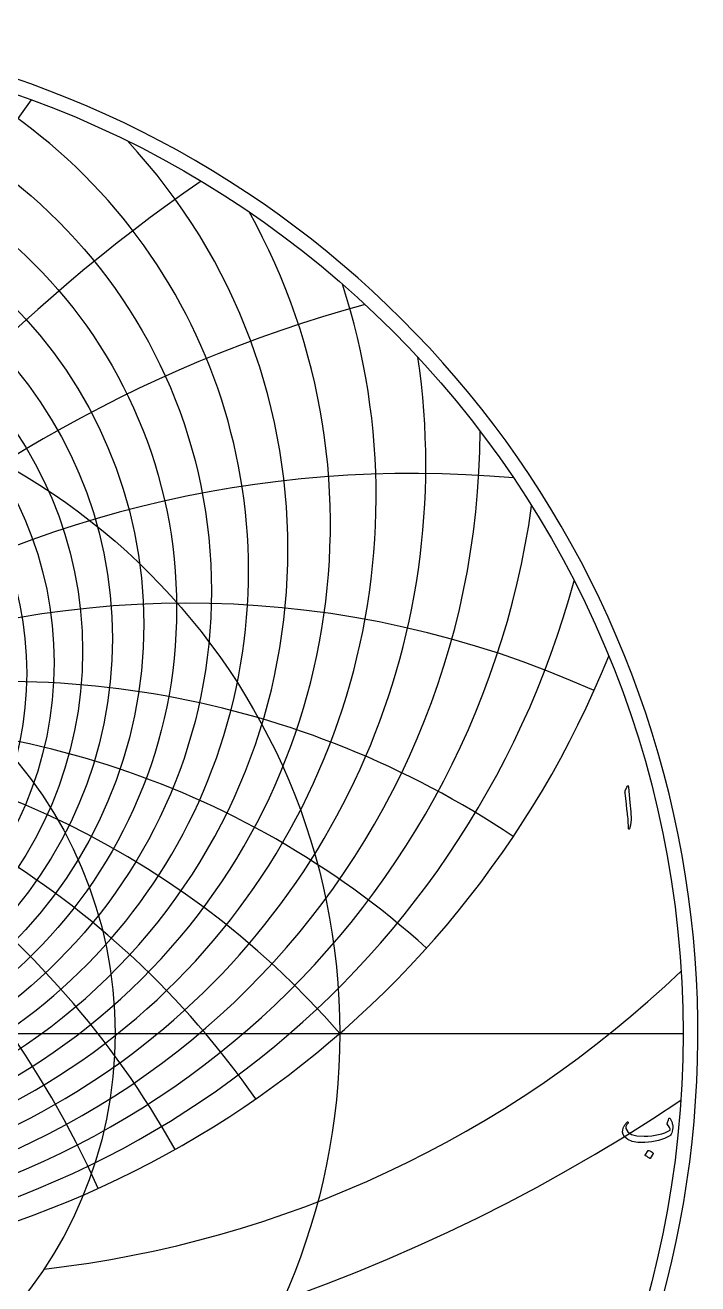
# Model space of a CAD drawing. Header units: millimetres. Extents: x -84 to 84, y -84 to 86.
# Drawn here: x 27.8 to 83.6, y -20.7 to 83.5 of the extents above; entities that cross this region are included whole.
import ezdxf

# ---------------------------------------------------------------- set-up
doc = ezdxf.new("R2010")
doc.units = ezdxf.units.MM
for name, color, linetype in [('CUT_OUTER', 1, 'Continuous'), ('ENGRAVE', 7, 'Continuous'), ('ENGRAVE_FINE', 8, 'Continuous'), ('TEXT', 5, 'Continuous')]:
    doc.layers.add(name, color=color, linetype=linetype)

msp = doc.modelspace()

# ---------------------------------------------------------------- linework, layer by layer
at = {"layer": 'CUT_OUTER'}
msp.add_arc((-0.0002, -0.0002), 83.5724, 151.523247, 87.803747, dxfattribs=at)
at = {"layer": 'ENGRAVE'}
msp.add_lwpolyline([(-82.35, 0), (82.35, 0)], dxfattribs=at)
for centre, radius in [((0, 0), 82.35), ((0, 35.1911), 40.3816), ((0, 29.8445), 27.962), ((0, 0), 53.9054), ((0, 0), 35.2859)]:
    msp.add_circle(centre, radius, dxfattribs=at)
for centre, radius, start, end in [((0, 44.4682), 56.9132, 161.989839, 18.010161), ((0, 62.0111), 82.1655, 201.985792, 338.014208), ((0, -46.8593), 71.4254, 41, 139), ((0, -46.8593), 71.4254, 41, 139), ((19.1103, 71.3206), 91.42, 276.459831, 313.629056)]:
    msp.add_arc(centre, radius, start, end, dxfattribs=at)
at = {"layer": 'ENGRAVE_FINE'}
for centre, radius in [((0, 36.6497), 43.2684), ((0, 33.8827), 37.6522), ((0, 32.7074), 35.061), ((0, 31.6505), 32.5915), ((0, 30.6997), 30.2293)]:
    msp.add_circle(centre, radius, dxfattribs=at)
for centre, radius, start, end in [((0, 38.2792), 46.3354, 116.694811, 63.305189), ((196.2397, -46.8593), 208.8339, 143.513404, 172.456358), ((196.2397, -46.8593), 208.8339, 143.513404, 172.456358), ((0, 40.1044), 49.6093, 137.032807, 42.967193), ((123.7124, -46.8593), 142.8508, 124.693631, 168.558154), ((123.7124, -46.8593), 142.8508, 124.693631, 168.558154), ((0, 42.1552), 53.1224, 150.83708, 29.16292), ((85.1215, -46.8593), 111.1182, 105.191915, 164.501253), ((85.1215, -46.8593), 111.1182, 105.191915, 164.501253), ((0, 47.0883), 61.0292, 171.599741, 8.400259), ((0, 50.0717), 65.5289, 180.171885, 359.828115), ((59.933, -46.8593), 93.2392, 84.850185, 160.220312), ((59.933, -46.8593), 93.2392, 84.850185, 160.220312), ((0, 53.4889), 70.4852, 187.98681, 352.01319), ((0, 57.4298), 75.9909, 195.219112, 344.780888), ((-41.2375, -46.8593), 82.475, 24.362203, 114.146841), ((-41.2375, -46.8593), 82.475, 24.362203, 114.146841), ((41.2375, -46.8593), 82.475, 65.853159, 155.637797), ((41.2375, -46.8593), 82.475, 65.853159, 155.637797), ((-25.9967, -46.8593), 76.0093, 29.341216, 123.798896), ((-25.9967, -46.8593), 76.0093, 29.341216, 123.798896), ((25.9967, -46.8593), 76.0093, 56.201104, 150.658784), ((25.9967, -46.8593), 76.0093, 56.201104, 150.658784), ((-12.5942, -46.8593), 72.5273, 34.836047, 131.966559), ((-12.5942, -46.8593), 72.5273, 34.836047, 131.966559), ((12.5942, -46.8593), 72.5273, 48.033441, 145.163953), ((12.5942, -46.8593), 72.5273, 48.033441, 145.163953), ((0, 117.2277), 147.726, 236.207433, 303.792567)]:
    msp.add_arc(centre, radius, start, end, dxfattribs=at)
at = {"layer": 'TEXT'}
for points in [[(77.6874, 20.3919), (77.7371, 20.488), (77.7771, 20.5217), (77.8073, 20.4932), (77.8277, 20.4023), (77.9472, 19.1295), (78.0183, 18.3483), (78.0342, 17.7243), (77.9949, 17.2574), (77.9004, 16.9477), (77.8832, 16.9224), (77.868, 16.9087), (77.8547, 16.9068), (77.8433, 16.9165), (77.8342, 16.9318), (77.8277, 16.9516), (77.8238, 16.9759), (77.8225, 17.0048), (77.8225, 17.2298), (77.8121, 17.4685), (77.7913, 17.7207), (77.7602, 17.9867), (77.7534, 18.0561), (77.7329, 18.2438), (77.6988, 18.5496), (77.6511, 18.9737), (77.5368, 19.9139), (77.5342, 19.9639), (77.5368, 20.01), (77.5446, 20.0522), (77.5576, 20.0906)], [(81.2715, -7.0635), (81.3064, -7.1073), (81.3383, -7.1557), (81.3674, -7.2086), (81.3935, -7.2661), (81.4168, -7.3278), (81.437, -7.3934), (81.4544, -7.4628), (81.4689, -7.5362), (81.4877, -7.6836), (81.4922, -7.8297), (81.4825, -7.9745), (81.4585, -8.118), (81.4221, -8.246), (81.3754, -8.3492), (81.3182, -8.4278), (81.2507, -8.4817), (81.0364, -8.595), (80.8091, -8.696), (80.5689, -8.7846), (80.3156, -8.8609), (80.0494, -8.9242), (79.7702, -8.9739), (79.4779, -9.0099), (79.1727, -9.0323), (78.6007, -9.0265), (78.1312, -8.9466), (77.7643, -8.7927), (77.5, -8.5648), (77.3916, -8.3866), (77.3416, -8.1947), (77.35, -7.9891), (77.4169, -7.77), (77.4395, -7.7227), (77.4656, -7.6745), (77.4953, -7.6253), (77.5286, -7.5752), (77.5654, -7.524), (77.6059, -7.4719), (77.6498, -7.4188), (77.6974, -7.3648), (77.7133, -7.3495), (77.7299, -7.3401), (77.7471, -7.3365), (77.7649, -7.3388), (77.777, -7.3434), (77.787, -7.3518), (77.7951, -7.3641), (77.8013, -7.3804), (77.8042, -7.3956), (77.8026, -7.4102), (77.7964, -7.4242), (77.7857, -7.4375), (77.7412, -7.4904), (77.7013, -7.5453), (77.6659, -7.6021), (77.6351, -7.6609), (77.614, -7.7171), (77.6026, -7.7713), (77.601, -7.8236), (77.6091, -7.8739), (77.7714, -8.1677), (78.0766, -8.3739), (78.5247, -8.4924), (79.1156, -8.5232), (79.4404, -8.5107), (79.75, -8.4836), (80.0443, -8.4419), (80.3234, -8.3856), (80.5875, -8.3146), (80.837, -8.2291), (81.0719, -8.1289), (81.2922, -8.0141), (81.2708, -7.907), (81.2221, -7.7882), (81.1461, -7.6576), (81.0429, -7.5154), (81.0396, -7.5018), (81.0403, -7.4765), (81.0448, -7.4395), (81.0533, -7.3908), (81.0556, -7.3859), (81.0572, -7.3817), (81.0581, -7.3781), (81.0585, -7.3752), (81.0754, -7.3089), (81.1, -7.2349), (81.1325, -7.1531), (81.1728, -7.0635), (81.1906, -7.0362), (81.213, -7.0271), (81.24, -7.0362), (81.2715, -7.0635)], [(79.4585, -9.7077), (79.465, -9.7012), (79.474, -9.6973), (79.4857, -9.696), (79.5, -9.6973), (79.601, -9.7382), (79.6961, -9.7882), (79.7854, -9.8473), (79.8689, -9.9155), (79.877, -9.9258), (79.8805, -9.9362), (79.8796, -9.9466), (79.8741, -9.957), (79.6299, -10.3518), (79.6208, -10.3612), (79.6091, -10.3635), (79.5948, -10.3586), (79.5779, -10.3466), (79.5633, -10.3362), (79.5403, -10.3207), (79.5088, -10.2999), (79.4689, -10.2739), (79.4198, -10.2427), (79.3611, -10.2064), (79.2926, -10.1648), (79.2143, -10.1181), (79.2039, -10.1103), (79.1987, -10.1025), (79.1987, -10.0947), (79.2039, -10.0869)]]:
    msp.add_lwpolyline(points, close=True, dxfattribs=at)

doc.saveas('drawing.dxf')
